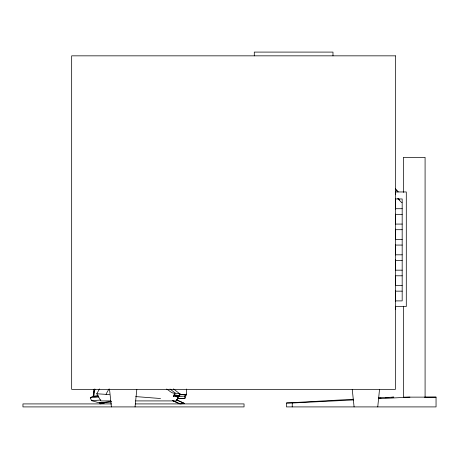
<?xml version="1.0" encoding="UTF-8"?>
<svg xmlns="http://www.w3.org/2000/svg" width="459" height="459" viewBox="0 0 459 459"><rect width="100%" height="100%" fill="white"/><g stroke="black" fill="none" stroke-linecap="round" stroke-linejoin="round"><path stroke-width="0.69" d="M395.428 309.71L395.428 306.142M395.428 301.15L395.428 290.444M395.428 285.458L395.428 275.457M395.434 270.471L395.428 259.754M395.434 254.768L395.428 244.767M395.434 239.782L395.428 229.07M395.428 214.083L395.434 224.078L395.428 221.99M395.434 209.092L395.428 198.38M395.428 194.765L395.428 191.96L406.295 191.96L406.295 306.52L395.423 306.52M353.596 399.244L286.554 402.985L286.462 406.909L436.05 406.909L436.05 397.133L403.392 397.133L403.392 306.228M292.199 406.909L292.291 403.008L353.608 399.944M186.67 389.014L186.497 394.264L184.713 396.083L177.599 396.645M135.044 406.909L136.828 389.347M377.751 406.909L379.53 389.347M93.16 396.404L94.152 389.157M94.233 389.146L93.246 396.398L98.054 395.893M93.774 396.341L94.956 389.077M177.22 397.305L177.914 395.813M173.479 388.871L179.83 393.874L178.878 395.905L175.969 395.905L173.95 395.165M176.595 395.951L176.049 395.939L178.976 395.933L179.934 393.897L180.232 393.971L179.544 393.902M110.791 400.914L100.888 400.914L96.757 393.782L99.528 388.911M135.675 400.914L176.222 400.914L178.178 397.523A96.74 4.883 -0.1 0 0 175.447 396.375L173.301 396.146L175.177 393.134L179.83 393.874M176.222 400.914L178.178 397.523M111.348 401.86L99.242 402.813L91.576 400.678L90.28 397.838L92.414 396.484L98.117 395.887M90.28 397.838L98.788 396.943M184.507 403.438L176.382 399.823L184.518 403.444L180.043 403.914L172.595 400.592L179.417 403.633M99.242 402.813L111.302 401.631M179.406 394.958L186.497 394.264L179.36 394.746M378.87 398.171L381.004 398.022M385.279 397.724L388.842 397.477M391.693 397.282L393.828 397.133L378.555 397.85M91.576 400.678L100.86 400.053M378.566 398.699L409.939 397.133M178.459 398.504L184.954 398.309L186.509 394.258L184.713 396.083L184.954 398.309L178.459 398.504M292.291 403.008L286.554 402.985M424.592 397.196L436.05 397.133M395.423 198.971L402.176 198.971L402.176 300.897L395.302 300.897M402.009 202.43L401.441 202.43L397.701 198.38M395.302 208.713L402.176 208.713M395.297 214.336L402.176 214.336M395.302 224.078L402.176 224.078M395.297 229.701L402.176 229.701M395.302 239.443L402.176 239.443M395.297 245.066L402.176 245.066M395.302 254.808L402.176 254.808M395.297 260.431L402.176 260.431M395.302 270.173L402.176 270.173M395.297 275.79L402.176 275.79M395.302 285.532L402.176 285.532M395.297 291.155L402.176 291.155M96.757 393.782L109.494 394.568M111.629 403.914L22.95 403.914L22.95 406.909L244.039 406.909L244.039 403.914L135.267 403.914M135.715 396.587L160.53 398.527M173.284 396.272L173.95 396.375M175.539 395.784L175.969 395.905M178.482 395.784L178.878 395.905M178.976 395.933L179.228 396.025A49.882 0.384 13.8 0 1 178.574 395.945M166.669 389.02L168.981 390.58A6.512 3.385 43.3 0 0 173.404 393.134L175.177 393.134A75.471 75.402 -90 0 0 169.968 389.037M395.463 188.821L398.269 191.856M395.365 189.326L397.701 191.856M398.269 198.38L399.674 199.894M352.231 389.347L354.09 406.909M109.529 389.347L111.388 406.909M395.428 206.63L395.428 208.713M395.428 237.355L395.428 239.443M395.428 252.72L395.428 254.808M395.428 268.085L395.428 270.173M395.428 283.45L395.428 285.532M395.428 298.809L395.428 300.897M425.086 397.133L425.086 157.345L403.392 157.345L403.392 192.419M332.982 55.837L332.982 52.091L254.286 52.091L254.286 55.837M106.058 394.31A33.369 33.364 89.9 0 1 109.19 388.871M174.162 394.62A49.882 0.384 13.8 0 1 178.448 395.773M104.027 402.308L99.999 402.732L100.114 403.828L104.141 403.404L104.027 402.308M395.434 55.837L71.667 55.837L71.667 389.347L395.434 389.347L395.434 55.837"/></g></svg>
